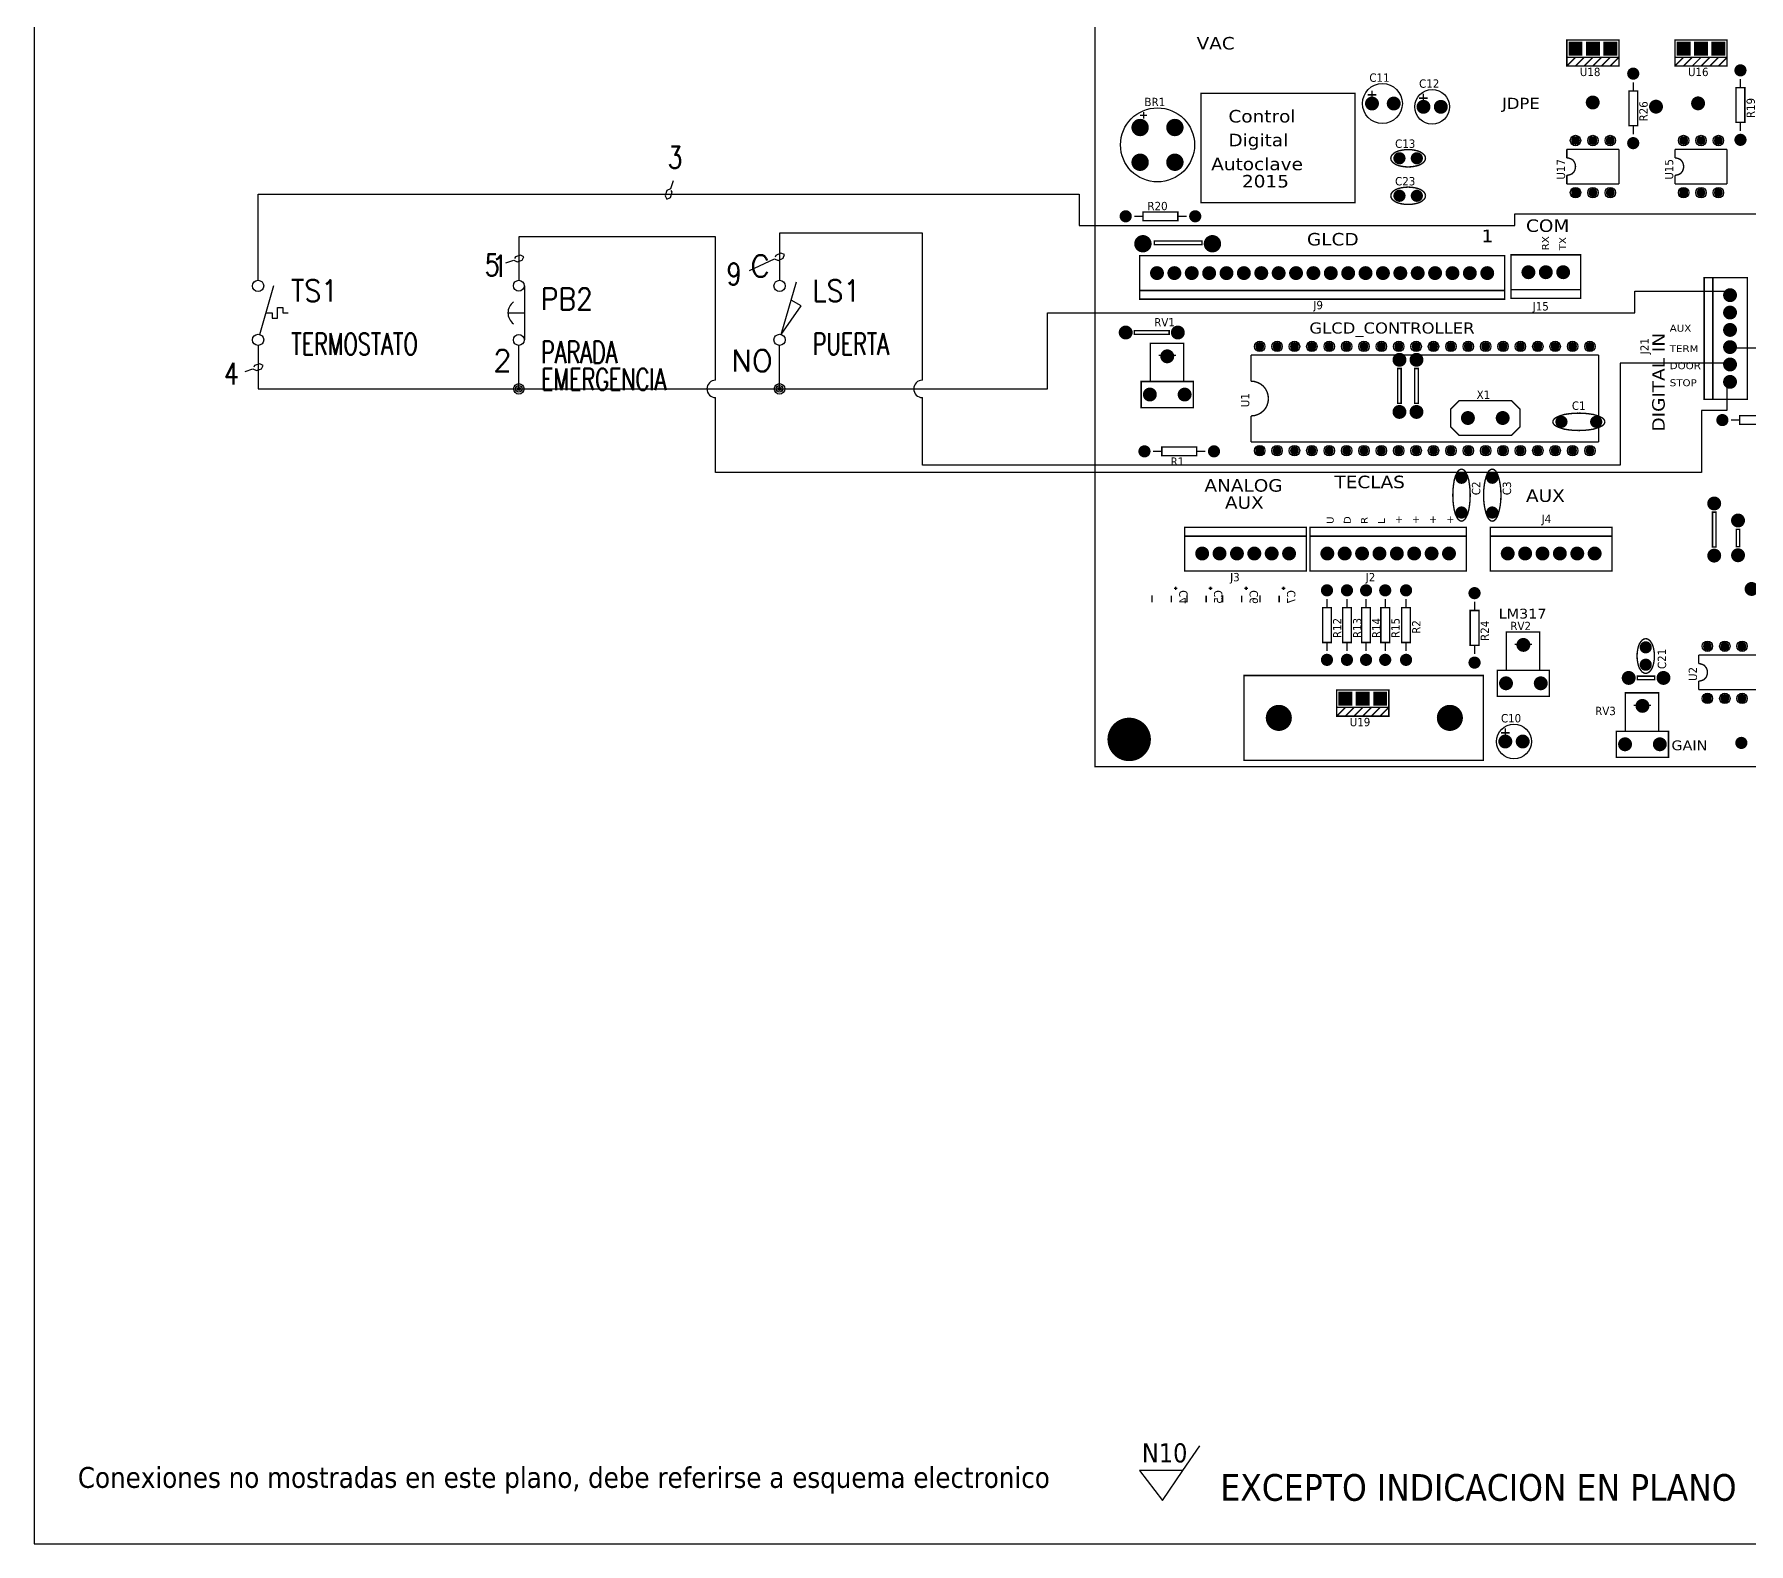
# Model space of a CAD drawing. Header units: millimetres. Extents: x 123.5 to 144.3, y 105.4 to 121.6.
# Drawn here: x 123.51 to 133.37, y 105.41 to 114.09 of the extents above; entities that cross this region are included whole.
import ezdxf
from ezdxf.enums import TextEntityAlignment as Align

# ---------------------------------------------------------------- set-up
doc = ezdxf.new("R2010")
doc.units = ezdxf.units.MM
for name, color, linetype in [('12632256', 7, 'Continuous'), ('BLK_18AWG', 7, 'Continuous'), ('CONTORNO', 179, 'Continuous'), ('DESC', 250, 'Continuous'), ('SYMS', 7, 'Continuous'), ('TAGS', 250, 'Continuous'), ('TERMS', 250, 'Continuous'), ('WIRENO', 250, 'Continuous')]:
    doc.layers.add(name, color=color, linetype=linetype)
doc.styles.add('SLDTEXTSTYLE0', font='tahoma.ttf')
doc.styles.get("Standard").update_dxf_attribs({"font": 'tahoma.ttf'})
doc.styles.add('WD', font='romans.shx')

# ---------------------------------------------------------------- blocks, each defined once
blk = doc.blocks.new('EPAD')
at = {"const_width": 0.5}
blk.add_lwpolyline([(-0.25, 0, 1), (0.25, 0, 1)], format="xyb", close=True, dxfattribs=at)
blk = doc.blocks.new('RPAD')
blk.add_trace([(-0.5, -0.5), (-0.5, 0.5), (0.5, -0.5), (0.5, 0.5)])
blk = doc.blocks.new('TarjetaAutoclave')
at = {"const_width": 0.008}
for points in [[(3.004, 5.004), (10.306, 5.004), (10.306, 9.943), (3.004, 9.943), (3.004, 5.004)], [(5.719, 9.087), (6.019, 9.087), (6.019, 9.187), (5.719, 9.187), (5.719, 9.087)], [(6.341, 9.087), (6.641, 9.087), (6.641, 9.187), (6.341, 9.187), (6.341, 9.087)], [(6.019, 9.087), (6.019, 9.037), (5.719, 9.037), (5.719, 9.087)], [(5.769, 9.087), (5.719, 9.037)], [(5.819, 9.087), (5.769, 9.037)], [(5.869, 9.087), (5.819, 9.037)], [(5.919, 9.087), (5.869, 9.037)], [(5.969, 9.087), (5.919, 9.037)], [(6.019, 9.087), (5.969, 9.037)], [(6.641, 9.087), (6.641, 9.037), (6.341, 9.037), (6.341, 9.087)], [(6.391, 9.087), (6.341, 9.037)], [(6.441, 9.087), (6.391, 9.037)], [(6.491, 9.087), (6.441, 9.037)], [(6.541, 9.087), (6.491, 9.037)], [(6.591, 9.087), (6.541, 9.037)], [(6.641, 9.087), (6.591, 9.037)], [(3.614, 8.251), (4.5, 8.251), (4.5, 8.88), (3.614, 8.88), (3.614, 8.251)], [(4.598, 8.896), (4.598, 8.846)], [(4.894, 8.877), (4.894, 8.827)], [(6.076, 8.693), (6.126, 8.693), (6.126, 8.893), (6.076, 8.893), (6.076, 8.693)], [(6.101, 8.943), (6.101, 8.893)], [(6.693, 8.712), (6.743, 8.712), (6.743, 8.912), (6.693, 8.912), (6.693, 8.712)], [(6.718, 8.962), (6.718, 8.912)], [(4.573, 8.871), (4.623, 8.871)], [(4.869, 8.852), (4.919, 8.852)], [(3.264, 8.753), (3.304, 8.753)], [(3.284, 8.773), (3.284, 8.733)], [(6.101, 8.693), (6.101, 8.643)], [(6.718, 8.712), (6.718, 8.662)], [(4.706, 8.506), (4.708, 8.516), (4.714, 8.526), (4.723, 8.534), (4.735, 8.542), (4.75, 8.548), (4.767, 8.552), (4.786, 8.555), (4.806, 8.556)], [(4.706, 8.506), (4.708, 8.496), (4.714, 8.486), (4.723, 8.478), (4.735, 8.47), (4.75, 8.464), (4.767, 8.46), (4.786, 8.457), (4.806, 8.456)], [(4.906, 8.506), (4.904, 8.516), (4.898, 8.526), (4.889, 8.534), (4.877, 8.542), (4.862, 8.548), (4.845, 8.552), (4.826, 8.555), (4.806, 8.556)], [(4.906, 8.506), (4.904, 8.496), (4.898, 8.486), (4.889, 8.478), (4.877, 8.47), (4.862, 8.464), (4.845, 8.46), (4.826, 8.457), (4.806, 8.456)], [(5.719, 8.508), (5.719, 8.558)], [(5.719, 8.558), (6.019, 8.558)], [(5.769, 8.458), (5.768, 8.468), (5.765, 8.478), (5.761, 8.486), (5.755, 8.494), (5.748, 8.5), (5.739, 8.504), (5.729, 8.507), (5.719, 8.508)], [(6.019, 8.358), (6.019, 8.558)], [(6.341, 8.508), (6.341, 8.558)], [(6.341, 8.558), (6.641, 8.558)], [(6.391, 8.458), (6.39, 8.468), (6.387, 8.478), (6.383, 8.486), (6.377, 8.494), (6.37, 8.5), (6.361, 8.504), (6.351, 8.507), (6.341, 8.508)], [(6.641, 8.358), (6.641, 8.558)], [(5.769, 8.458), (5.768, 8.448), (5.765, 8.438), (5.761, 8.429), (5.755, 8.422), (5.748, 8.416), (5.739, 8.412), (5.729, 8.409), (5.719, 8.408)], [(5.719, 8.358), (5.719, 8.408)], [(6.391, 8.458), (6.39, 8.448), (6.387, 8.438), (6.383, 8.429), (6.377, 8.422), (6.37, 8.416), (6.361, 8.412), (6.351, 8.409), (6.341, 8.408)], [(6.341, 8.358), (6.341, 8.408)], [(4.706, 8.29), (4.708, 8.3), (4.714, 8.31), (4.723, 8.318), (4.735, 8.326), (4.75, 8.332), (4.767, 8.336), (4.786, 8.339), (4.806, 8.34)], [(4.706, 8.29), (4.708, 8.28), (4.714, 8.27), (4.723, 8.262), (4.735, 8.254), (4.75, 8.248), (4.767, 8.244), (4.786, 8.241), (4.806, 8.24)], [(4.906, 8.29), (4.904, 8.3), (4.898, 8.31), (4.889, 8.318), (4.877, 8.326), (4.862, 8.332), (4.845, 8.336), (4.826, 8.339), (4.806, 8.34)], [(4.906, 8.29), (4.904, 8.28), (4.898, 8.27), (4.889, 8.262), (4.877, 8.254), (4.862, 8.248), (4.845, 8.244), (4.826, 8.241), (4.806, 8.24)], [(5.719, 8.358), (6.019, 8.358)], [(6.341, 8.358), (6.641, 8.358)], [(3.281, 8.147), (3.481, 8.147), (3.481, 8.197), (3.281, 8.197), (3.281, 8.147)], [(3.231, 8.172), (3.281, 8.172)], [(3.481, 8.172), (3.531, 8.172)], [(3.345, 8.009), (3.62, 8.009), (3.62, 8.029), (3.345, 8.029), (3.345, 8.009)], [(3.261, 7.695), (5.361, 7.695), (5.361, 7.945), (3.261, 7.945), (3.261, 7.695)], [(5.398, 7.7), (5.798, 7.7), (5.798, 7.95), (5.398, 7.95), (5.398, 7.7)], [(6.509, 7.119), (6.758, 7.119), (6.758, 7.818), (6.509, 7.818), (6.509, 7.119)], [(6.559, 7.119), (6.559, 7.818)], [(5.361, 7.745), (3.261, 7.745)], [(5.798, 7.75), (5.398, 7.75)], [(3.231, 7.493), (3.431, 7.493), (3.431, 7.513), (3.231, 7.513), (3.231, 7.493)], [(3.322, 7.221), (3.515, 7.221), (3.515, 7.441), (3.322, 7.441), (3.322, 7.221)], [(3.37, 7.371), (3.47, 7.371)], [(3.902, 7.223), (3.902, 7.373)], [(3.902, 7.373), (5.902, 7.373)], [(4.746, 7.096), (4.766, 7.096), (4.766, 7.296), (4.746, 7.296), (4.746, 7.096)], [(4.844, 7.096), (4.864, 7.096), (4.864, 7.296), (4.844, 7.296), (4.844, 7.096)], [(5.902, 7.373), (5.902, 6.873)], [(3.27, 7.071), (3.57, 7.071), (3.57, 7.221), (3.27, 7.221), (3.27, 7.071)], [(4.002, 7.123), (4, 7.143), (3.994, 7.162), (3.985, 7.179), (3.973, 7.194), (3.958, 7.206), (3.941, 7.215), (3.922, 7.221), (3.902, 7.223)], [(4.002, 7.123), (4, 7.102), (3.994, 7.083), (3.985, 7.066), (3.973, 7.052), (3.958, 7.04), (3.941, 7.031), (3.922, 7.025), (3.902, 7.023)], [(5.1, 7.111), (5.4, 7.111), (5.45, 7.061), (5.45, 6.961), (5.4, 6.911), (5.1, 6.911), (5.05, 6.961), (5.05, 7.061), (5.1, 7.111)], [(3.902, 6.873), (3.902, 7.023)], [(5.638, 6.989), (5.641, 6.999), (5.65, 7.009), (5.663, 7.017), (5.681, 7.024), (5.703, 7.031), (5.729, 7.035), (5.757, 7.038), (5.788, 7.039)], [(5.938, 6.989), (5.935, 6.999), (5.927, 7.009), (5.913, 7.017), (5.895, 7.024), (5.873, 7.031), (5.847, 7.035), (5.819, 7.038), (5.788, 7.039)], [(6.713, 6.974), (6.913, 6.974), (6.913, 7.024), (6.713, 7.024), (6.713, 6.974)], [(5.638, 6.989), (5.641, 6.979), (5.65, 6.969), (5.663, 6.961), (5.681, 6.954), (5.703, 6.947), (5.729, 6.943), (5.757, 6.94), (5.788, 6.939)], [(5.938, 6.989), (5.935, 6.979), (5.927, 6.969), (5.913, 6.961), (5.895, 6.954), (5.873, 6.947), (5.847, 6.943), (5.819, 6.94), (5.788, 6.939)], [(6.713, 6.999), (6.663, 6.999)], [(3.389, 6.819), (3.339, 6.819)], [(3.389, 6.794), (3.589, 6.794), (3.589, 6.844), (3.389, 6.844), (3.389, 6.794)], [(3.639, 6.819), (3.589, 6.819)], [(3.902, 6.873), (5.902, 6.873)], [(5.113, 6.717), (5.103, 6.714), (5.093, 6.706), (5.085, 6.692), (5.077, 6.674), (5.071, 6.652), (5.067, 6.626), (5.064, 6.598), (5.063, 6.567)], [(5.113, 6.717), (5.123, 6.714), (5.133, 6.706), (5.141, 6.692), (5.149, 6.674), (5.155, 6.652), (5.159, 6.626), (5.162, 6.598), (5.163, 6.567)], [(5.29, 6.717), (5.28, 6.714), (5.27, 6.706), (5.262, 6.692), (5.255, 6.674), (5.249, 6.652), (5.244, 6.626), (5.241, 6.598), (5.24, 6.567)], [(5.29, 6.717), (5.3, 6.714), (5.31, 6.706), (5.318, 6.692), (5.325, 6.674), (5.331, 6.652), (5.336, 6.626), (5.339, 6.598), (5.34, 6.567)], [(5.113, 6.417), (5.108, 6.418), (5.103, 6.42), (5.093, 6.429), (5.085, 6.442), (5.077, 6.46), (5.071, 6.483), (5.067, 6.508), (5.064, 6.536), (5.063, 6.567)], [(5.113, 6.417), (5.118, 6.418), (5.123, 6.42), (5.133, 6.429), (5.141, 6.442), (5.149, 6.46), (5.155, 6.483), (5.159, 6.508), (5.162, 6.536), (5.163, 6.567)], [(5.29, 6.417), (5.285, 6.418), (5.28, 6.42), (5.27, 6.429), (5.262, 6.442), (5.255, 6.46), (5.249, 6.483), (5.244, 6.508), (5.241, 6.536), (5.24, 6.567)], [(5.29, 6.417), (5.295, 6.418), (5.3, 6.42), (5.31, 6.429), (5.318, 6.442), (5.325, 6.46), (5.331, 6.483), (5.336, 6.508), (5.339, 6.536), (5.34, 6.567)], [(6.557, 6.269), (6.577, 6.269), (6.577, 6.469), (6.557, 6.469), (6.557, 6.269)], [(3.521, 6.131), (4.221, 6.131), (4.221, 6.381), (3.521, 6.381), (3.521, 6.131)], [(3.521, 6.331), (4.221, 6.331)], [(4.241, 6.131), (5.141, 6.131), (5.141, 6.381), (4.241, 6.381), (4.241, 6.131)], [(4.241, 6.331), (5.141, 6.331)], [(5.279, 6.131), (5.979, 6.131), (5.979, 6.381), (5.279, 6.381), (5.279, 6.131)], [(5.279, 6.331), (5.979, 6.331)], [(6.694, 6.271), (6.714, 6.271), (6.714, 6.371), (6.694, 6.371), (6.694, 6.271)], [(3.459, 6.031), (3.479, 6.031)], [(3.469, 6.021), (3.469, 6.041)], [(3.659, 6.031), (3.679, 6.031)], [(3.669, 6.021), (3.669, 6.041)], [(3.864, 6.031), (3.884, 6.031)], [(3.874, 6.021), (3.874, 6.041)], [(4.079, 6.031), (4.099, 6.031)], [(4.089, 6.021), (4.089, 6.041)], [(3.333, 5.951), (3.333, 5.99)], [(3.444, 5.951), (3.444, 5.989)], [(3.533, 5.951), (3.533, 5.99)], [(3.644, 5.951), (3.644, 5.989)], [(3.738, 5.951), (3.738, 5.99)], [(3.849, 5.951), (3.849, 5.989)], [(3.953, 5.951), (3.953, 5.99)], [(4.064, 5.951), (4.064, 5.989)], [(4.314, 5.719), (4.364, 5.719), (4.364, 5.919), (4.314, 5.919), (4.314, 5.719)], [(4.339, 5.969), (4.339, 5.919)], [(4.429, 5.719), (4.479, 5.719), (4.479, 5.919), (4.429, 5.919), (4.429, 5.719)], [(4.454, 5.969), (4.454, 5.919)], [(4.539, 5.719), (4.589, 5.719), (4.589, 5.919), (4.539, 5.919), (4.539, 5.719)], [(4.564, 5.969), (4.564, 5.919)], [(4.649, 5.719), (4.699, 5.719), (4.699, 5.919), (4.649, 5.919), (4.649, 5.719)], [(4.674, 5.969), (4.674, 5.919)], [(4.769, 5.719), (4.819, 5.719), (4.819, 5.919), (4.769, 5.919), (4.769, 5.719)], [(4.794, 5.969), (4.794, 5.919)], [(5.188, 5.953), (5.188, 5.903)], [(5.163, 5.703), (5.213, 5.703), (5.213, 5.903), (5.163, 5.903), (5.163, 5.703)], [(4.339, 5.719), (4.339, 5.669)], [(4.454, 5.719), (4.454, 5.669)], [(4.564, 5.719), (4.564, 5.669)], [(4.674, 5.719), (4.674, 5.669)], [(4.794, 5.719), (4.794, 5.669)], [(5.371, 5.559), (5.563, 5.559), (5.563, 5.78), (5.371, 5.78), (5.371, 5.559)], [(6.173, 5.741), (6.163, 5.739), (6.153, 5.733), (6.145, 5.724), (6.137, 5.712), (6.131, 5.697), (6.127, 5.68), (6.124, 5.661), (6.123, 5.641)], [(6.173, 5.741), (6.183, 5.739), (6.193, 5.733), (6.201, 5.724), (6.209, 5.712), (6.215, 5.697), (6.219, 5.68), (6.222, 5.661), (6.223, 5.641)], [(5.188, 5.703), (5.188, 5.653)], [(5.419, 5.709), (5.519, 5.709)], [(6.173, 5.541), (6.163, 5.543), (6.153, 5.549), (6.145, 5.558), (6.137, 5.57), (6.131, 5.585), (6.127, 5.602), (6.124, 5.621), (6.123, 5.641)], [(6.173, 5.541), (6.183, 5.543), (6.193, 5.549), (6.201, 5.558), (6.209, 5.57), (6.215, 5.585), (6.219, 5.602), (6.222, 5.621), (6.223, 5.641)], [(6.478, 5.597), (6.478, 5.647)], [(6.478, 5.447), (7.177, 5.447), (7.177, 5.647), (6.478, 5.647)], [(3.861, 5.041), (5.239, 5.041), (5.239, 5.529), (3.861, 5.529), (3.861, 5.041)], [(5.319, 5.409), (5.619, 5.409), (5.619, 5.559), (5.319, 5.559), (5.319, 5.409)], [(6.125, 5.505), (6.225, 5.505), (6.225, 5.525), (6.125, 5.525), (6.125, 5.505)], [(6.528, 5.547), (6.527, 5.557), (6.524, 5.567), (6.52, 5.575), (6.514, 5.582), (6.507, 5.589), (6.498, 5.593), (6.488, 5.596), (6.478, 5.597)], [(6.528, 5.547), (6.527, 5.537), (6.524, 5.527), (6.52, 5.518), (6.514, 5.511), (6.507, 5.505), (6.498, 5.501), (6.488, 5.498), (6.478, 5.497)], [(4.395, 5.345), (4.695, 5.345), (4.695, 5.445), (4.395, 5.445), (4.395, 5.345)], [(6.055, 5.208), (6.248, 5.208), (6.248, 5.429), (6.055, 5.429), (6.055, 5.208)], [(6.478, 5.447), (6.478, 5.497)], [(4.695, 5.345), (4.695, 5.295), (4.395, 5.295), (4.395, 5.345)], [(4.445, 5.345), (4.395, 5.295)], [(4.495, 5.345), (4.445, 5.295)], [(4.545, 5.345), (4.495, 5.295)], [(4.595, 5.345), (4.545, 5.295)], [(4.645, 5.345), (4.595, 5.295)], [(4.695, 5.345), (4.645, 5.295)], [(6.104, 5.358), (6.204, 5.358)], [(5.365, 5.224), (5.365, 5.174)], [(5.34, 5.199), (5.39, 5.199)], [(6.004, 5.058), (6.304, 5.058), (6.304, 5.208), (6.004, 5.208), (6.004, 5.058)]]:
    blk.add_lwpolyline(points, dxfattribs=at)
for centre, radius in [((5.769, 9.137), 0.025), ((5.869, 9.137), 0.025), ((5.969, 9.137), 0.025), ((6.391, 9.137), 0.025), ((6.491, 9.137), 0.025), ((6.591, 9.137), 0.025), ((6.101, 8.993), 0.025), ((6.718, 9.012), 0.025), ((4.598, 8.821), 0.025), ((4.723, 8.821), 0.025), ((4.894, 8.802), 0.025), ((4.994, 8.802), 0.025), ((5.868, 8.827), 0.025), ((6.232, 8.803), 0.025), ((6.474, 8.822), 0.025), ((3.264, 8.683), 0.025), ((3.464, 8.683), 0.025), ((5.769, 8.608), 0.03), ((5.869, 8.608), 0.03), ((5.969, 8.608), 0.03), ((6.101, 8.593), 0.025), ((6.391, 8.608), 0.03), ((6.491, 8.608), 0.03), ((6.591, 8.608), 0.03), ((6.718, 8.612), 0.025), ((3.264, 8.483), 0.025), ((3.464, 8.483), 0.025), ((4.756, 8.506), 0.025), ((4.856, 8.506), 0.025), ((4.756, 8.29), 0.025), ((4.856, 8.29), 0.025), ((5.769, 8.308), 0.03), ((5.869, 8.308), 0.03), ((5.969, 8.308), 0.03), ((6.391, 8.308), 0.03), ((6.491, 8.308), 0.03), ((6.591, 8.308), 0.03), ((3.181, 8.172), 0.025), ((3.581, 8.172), 0.025), ((3.28, 8.014), 0.025), ((3.68, 8.014), 0.025), ((3.361, 7.845), 0.01), ((3.461, 7.845), 0.01), ((3.561, 7.845), 0.01), ((3.661, 7.845), 0.01), ((3.761, 7.845), 0.01), ((3.861, 7.845), 0.01), ((3.961, 7.845), 0.01), ((4.061, 7.845), 0.01), ((4.161, 7.845), 0.01), ((4.261, 7.845), 0.01), ((4.361, 7.845), 0.01), ((4.461, 7.845), 0.01), ((4.561, 7.845), 0.01), ((4.661, 7.845), 0.01), ((4.761, 7.845), 0.01), ((4.861, 7.845), 0.01), ((4.961, 7.845), 0.01), ((5.061, 7.845), 0.01), ((5.161, 7.845), 0.01), ((5.261, 7.845), 0.01), ((5.498, 7.85), 0.01), ((5.598, 7.85), 0.01), ((5.698, 7.85), 0.01), ((6.658, 7.718), 0.01), ((6.658, 7.618), 0.01), ((3.181, 7.503), 0.025), ((3.481, 7.503), 0.025), ((6.658, 7.518), 0.01), ((3.952, 7.423), 0.03), ((4.052, 7.423), 0.03), ((4.152, 7.423), 0.03), ((4.252, 7.423), 0.03), ((4.352, 7.423), 0.03), ((4.452, 7.423), 0.03), ((4.552, 7.423), 0.03), ((4.652, 7.423), 0.03), ((4.752, 7.423), 0.03), ((4.852, 7.423), 0.03), ((4.952, 7.423), 0.03), ((5.052, 7.423), 0.03), ((5.152, 7.423), 0.03), ((5.252, 7.423), 0.03), ((5.352, 7.423), 0.03), ((5.452, 7.423), 0.03), ((5.552, 7.423), 0.03), ((5.652, 7.423), 0.03), ((5.752, 7.423), 0.03), ((5.852, 7.423), 0.03), ((6.658, 7.419), 0.01), ((3.42, 7.366), 0.025), ((4.756, 7.346), 0.025), ((4.854, 7.346), 0.025), ((6.658, 7.319), 0.01), ((6.658, 7.219), 0.01), ((3.32, 7.146), 0.025), ((3.52, 7.146), 0.025), ((4.756, 7.046), 0.025), ((4.854, 7.046), 0.025), ((5.15, 7.011), 0.025), ((5.35, 7.011), 0.025), ((5.688, 6.989), 0.025), ((5.888, 6.989), 0.025), ((6.614, 6.999), 0.025), ((3.289, 6.819), 0.025), ((3.689, 6.819), 0.025), ((3.952, 6.823), 0.03), ((4.052, 6.823), 0.03), ((4.152, 6.823), 0.03), ((4.252, 6.823), 0.03), ((4.352, 6.823), 0.03), ((4.452, 6.823), 0.03), ((4.552, 6.823), 0.03), ((4.652, 6.823), 0.03), ((4.752, 6.823), 0.03), ((4.852, 6.823), 0.03), ((4.952, 6.823), 0.03), ((5.052, 6.823), 0.03), ((5.152, 6.823), 0.03), ((5.252, 6.823), 0.03), ((5.352, 6.823), 0.03), ((5.452, 6.823), 0.03), ((5.552, 6.823), 0.03), ((5.652, 6.823), 0.03), ((5.752, 6.823), 0.03), ((5.852, 6.823), 0.03), ((5.113, 6.667), 0.025), ((5.29, 6.667), 0.025), ((6.567, 6.519), 0.025), ((5.113, 6.467), 0.025), ((5.29, 6.467), 0.025), ((6.704, 6.421), 0.025), ((3.621, 6.231), 0.01), ((3.721, 6.231), 0.01), ((3.821, 6.231), 0.01), ((3.921, 6.231), 0.01), ((4.021, 6.231), 0.01), ((4.121, 6.231), 0.01), ((4.341, 6.231), 0.01), ((4.441, 6.231), 0.01), ((4.541, 6.231), 0.01), ((4.641, 6.231), 0.01), ((4.741, 6.231), 0.01), ((4.841, 6.231), 0.01), ((4.941, 6.231), 0.01), ((5.041, 6.231), 0.01), ((5.379, 6.231), 0.01), ((5.479, 6.231), 0.01), ((5.579, 6.231), 0.01), ((5.679, 6.231), 0.01), ((5.779, 6.231), 0.01), ((5.879, 6.231), 0.01), ((6.567, 6.219), 0.025), ((6.704, 6.221), 0.025), ((4.339, 6.019), 0.025), ((4.454, 6.019), 0.025), ((4.564, 6.019), 0.025), ((4.674, 6.019), 0.025), ((4.794, 6.019), 0.025), ((5.188, 6.003), 0.025), ((6.782, 6.027), 0.025), ((5.469, 5.705), 0.025), ((6.528, 5.697), 0.03), ((6.628, 5.697), 0.03), ((6.727, 5.697), 0.03), ((4.339, 5.619), 0.025), ((4.454, 5.619), 0.025), ((4.564, 5.619), 0.025), ((4.674, 5.619), 0.025), ((4.794, 5.619), 0.025), ((5.188, 5.603), 0.025), ((6.173, 5.691), 0.025), ((6.075, 5.515), 0.025), ((6.173, 5.591), 0.025), ((6.275, 5.515), 0.025), ((5.369, 5.484), 0.025), ((5.569, 5.484), 0.025), ((6.528, 5.397), 0.03), ((6.628, 5.397), 0.03), ((6.727, 5.397), 0.03), ((4.445, 5.395), 0.025), ((4.545, 5.395), 0.025), ((4.645, 5.395), 0.025), ((6.154, 5.354), 0.025), ((4.062, 5.285), 0.03), ((5.046, 5.285), 0.03), ((3.201, 5.161), 0.03), ((5.365, 5.149), 0.025), ((5.465, 5.149), 0.025), ((6.054, 5.133), 0.025), ((6.254, 5.133), 0.025), ((6.723, 5.141), 0.025)]:
    blk.add_circle(centre, radius)
at = {"layer": '12632256'}
for centre, radius in [((4.658, 8.821), 0.115), ((4.944, 8.802), 0.1), ((3.364, 8.583), 0.213), ((5.415, 5.149), 0.1)]:
    blk.add_circle(centre, radius, dxfattribs=at)
at = {"xscale": 0.08, "yscale": 0.08, "rotation": 180}
for p in [(5.769, 9.137), (5.869, 9.137), (5.969, 9.137), (6.391, 9.137), (6.491, 9.137), (6.591, 9.137), (4.445, 5.395), (4.545, 5.395), (4.645, 5.395)]:
    blk.add_blockref('RPAD', p, dxfattribs=at)
for name, p, xscale, yscale in [('EPAD', (6.101, 8.993), 0.07, 0.07), ('EPAD', (6.718, 9.012), 0.07, 0.07), ('EPAD', (4.598, 8.821), 0.08, 0.08), ('EPAD', (4.723, 8.821), 0.08, 0.08), ('EPAD', (4.894, 8.802), 0.08, 0.08), ('EPAD', (4.994, 8.802), 0.08, 0.08), ('EPAD', (5.868, 8.827), 0.08, 0.08), ('EPAD', (6.232, 8.803), 0.08, 0.08), ('EPAD', (6.474, 8.822), 0.08, 0.08), ('EPAD', (3.264, 8.683), 0.1, 0.1), ('EPAD', (3.464, 8.683), 0.1, 0.1), ('EPAD', (5.769, 8.608), 0.05, 0.05), ('EPAD', (5.869, 8.608), 0.05, 0.05), ('EPAD', (5.969, 8.608), 0.05, 0.05), ('EPAD', (6.101, 8.593), 0.07, 0.07), ('EPAD', (6.391, 8.608), 0.05, 0.05), ('EPAD', (6.491, 8.608), 0.05, 0.05), ('EPAD', (6.591, 8.608), 0.05, 0.05), ('EPAD', (6.718, 8.612), 0.07, 0.07), ('EPAD', (3.264, 8.483), 0.1, 0.1), ('EPAD', (3.464, 8.483), 0.1, 0.1), ('EPAD', (4.756, 8.506), 0.07, 0.07), ('EPAD', (4.856, 8.506), 0.07, 0.07), ('EPAD', (4.756, 8.29), 0.07, 0.07), ('EPAD', (4.856, 8.29), 0.07, 0.07), ('RPAD', (5.769, 8.308), 0.05, 0.05), ('EPAD', (5.869, 8.308), 0.05, 0.05), ('EPAD', (5.969, 8.308), 0.05, 0.05), ('RPAD', (6.391, 8.308), 0.05, 0.05), ('EPAD', (6.491, 8.308), 0.05, 0.05), ('EPAD', (6.591, 8.308), 0.05, 0.05), ('EPAD', (3.181, 8.172), 0.07, 0.07), ('EPAD', (3.581, 8.172), 0.07, 0.07), ('EPAD', (3.28, 8.014), 0.1, 0.1), ('EPAD', (3.68, 8.014), 0.1, 0.1), ('EPAD', (3.361, 7.845), 0.08, 0.08), ('EPAD', (3.461, 7.845), 0.08, 0.08), ('EPAD', (3.561, 7.845), 0.08, 0.08), ('EPAD', (3.661, 7.845), 0.08, 0.08), ('EPAD', (3.761, 7.845), 0.08, 0.08), ('EPAD', (3.861, 7.845), 0.08, 0.08), ('EPAD', (3.961, 7.845), 0.08, 0.08), ('EPAD', (4.061, 7.845), 0.08, 0.08), ('EPAD', (4.161, 7.845), 0.08, 0.08), ('EPAD', (4.261, 7.845), 0.08, 0.08), ('EPAD', (4.361, 7.845), 0.08, 0.08), ('EPAD', (4.461, 7.845), 0.08, 0.08), ('EPAD', (4.561, 7.845), 0.08, 0.08), ('EPAD', (4.661, 7.845), 0.08, 0.08), ('EPAD', (4.761, 7.845), 0.08, 0.08), ('EPAD', (4.861, 7.845), 0.08, 0.08), ('EPAD', (4.961, 7.845), 0.08, 0.08), ('EPAD', (5.061, 7.845), 0.08, 0.08), ('EPAD', (5.161, 7.845), 0.08, 0.08), ('EPAD', (5.261, 7.845), 0.08, 0.08), ('EPAD', (5.498, 7.85), 0.08, 0.08), ('EPAD', (5.598, 7.85), 0.08, 0.08), ('EPAD', (5.698, 7.85), 0.08, 0.08), ('EPAD', (6.658, 7.718), 0.08, 0.08), ('EPAD', (6.658, 7.618), 0.08, 0.08), ('EPAD', (3.181, 7.503), 0.08, 0.08), ('EPAD', (3.481, 7.503), 0.08, 0.08), ('EPAD', (6.658, 7.518), 0.08, 0.08), ('EPAD', (3.42, 7.366), 0.08, 0.08), ('EPAD', (3.952, 7.423), 0.05, 0.05), ('EPAD', (4.052, 7.423), 0.05, 0.05), ('EPAD', (4.152, 7.423), 0.05, 0.05), ('EPAD', (4.252, 7.423), 0.05, 0.05), ('EPAD', (4.352, 7.423), 0.05, 0.05), ('EPAD', (4.452, 7.423), 0.05, 0.05), ('EPAD', (4.552, 7.423), 0.05, 0.05), ('EPAD', (4.652, 7.423), 0.05, 0.05), ('EPAD', (4.752, 7.423), 0.05, 0.05), ('EPAD', (4.852, 7.423), 0.05, 0.05), ('EPAD', (4.952, 7.423), 0.05, 0.05), ('EPAD', (5.052, 7.423), 0.05, 0.05), ('EPAD', (5.152, 7.423), 0.05, 0.05), ('EPAD', (5.252, 7.423), 0.05, 0.05), ('EPAD', (5.352, 7.423), 0.05, 0.05), ('EPAD', (5.452, 7.423), 0.05, 0.05), ('EPAD', (5.552, 7.423), 0.05, 0.05), ('EPAD', (5.652, 7.423), 0.05, 0.05), ('EPAD', (5.752, 7.423), 0.05, 0.05), ('EPAD', (5.852, 7.423), 0.05, 0.05), ('EPAD', (6.658, 7.419), 0.08, 0.08), ('EPAD', (4.756, 7.346), 0.08, 0.08), ('EPAD', (4.854, 7.346), 0.08, 0.08), ('EPAD', (6.658, 7.319), 0.08, 0.08), ('EPAD', (6.658, 7.219), 0.08, 0.08), ('EPAD', (3.32, 7.146), 0.08, 0.08), ('EPAD', (3.52, 7.146), 0.08, 0.08), ('EPAD', (4.756, 7.046), 0.08, 0.08), ('EPAD', (4.854, 7.046), 0.08, 0.08), ('EPAD', (5.15, 7.011), 0.08, 0.08), ('EPAD', (5.35, 7.011), 0.08, 0.08), ('EPAD', (5.688, 6.989), 0.07, 0.07), ('EPAD', (5.888, 6.989), 0.07, 0.07), ('EPAD', (6.614, 6.999), 0.07, 0.07), ('EPAD', (3.289, 6.819), 0.07, 0.07), ('EPAD', (3.689, 6.819), 0.07, 0.07), ('RPAD', (3.952, 6.823), 0.05, 0.05), ('EPAD', (4.052, 6.823), 0.05, 0.05), ('EPAD', (4.152, 6.823), 0.05, 0.05), ('EPAD', (4.252, 6.823), 0.05, 0.05), ('EPAD', (4.352, 6.823), 0.05, 0.05), ('EPAD', (4.452, 6.823), 0.05, 0.05), ('EPAD', (4.552, 6.823), 0.05, 0.05), ('EPAD', (4.652, 6.823), 0.05, 0.05), ('EPAD', (4.752, 6.823), 0.05, 0.05), ('EPAD', (4.852, 6.823), 0.05, 0.05), ('EPAD', (4.952, 6.823), 0.05, 0.05), ('EPAD', (5.052, 6.823), 0.05, 0.05), ('EPAD', (5.152, 6.823), 0.05, 0.05), ('EPAD', (5.252, 6.823), 0.05, 0.05), ('EPAD', (5.352, 6.823), 0.05, 0.05), ('EPAD', (5.452, 6.823), 0.05, 0.05), ('EPAD', (5.552, 6.823), 0.05, 0.05), ('EPAD', (5.652, 6.823), 0.05, 0.05), ('EPAD', (5.752, 6.823), 0.05, 0.05), ('EPAD', (5.852, 6.823), 0.05, 0.05), ('EPAD', (5.113, 6.667), 0.07, 0.07), ('EPAD', (5.29, 6.667), 0.07, 0.07), ('EPAD', (6.567, 6.519), 0.08, 0.08), ('EPAD', (5.113, 6.467), 0.07, 0.07), ('EPAD', (5.29, 6.467), 0.07, 0.07), ('EPAD', (6.704, 6.421), 0.08, 0.08), ('EPAD', (3.621, 6.231), 0.08, 0.08), ('EPAD', (3.721, 6.231), 0.08, 0.08), ('EPAD', (3.821, 6.231), 0.08, 0.08), ('EPAD', (3.921, 6.231), 0.08, 0.08), ('EPAD', (4.021, 6.231), 0.08, 0.08), ('EPAD', (4.121, 6.231), 0.08, 0.08), ('EPAD', (4.341, 6.231), 0.08, 0.08), ('EPAD', (4.441, 6.231), 0.08, 0.08), ('EPAD', (4.541, 6.231), 0.08, 0.08), ('EPAD', (4.641, 6.231), 0.08, 0.08), ('EPAD', (4.741, 6.231), 0.08, 0.08), ('EPAD', (4.841, 6.231), 0.08, 0.08), ('EPAD', (4.941, 6.231), 0.08, 0.08), ('EPAD', (5.041, 6.231), 0.08, 0.08), ('EPAD', (5.379, 6.231), 0.08, 0.08), ('EPAD', (5.479, 6.231), 0.08, 0.08), ('EPAD', (5.579, 6.231), 0.08, 0.08), ('EPAD', (5.679, 6.231), 0.08, 0.08), ('EPAD', (5.779, 6.231), 0.08, 0.08), ('EPAD', (5.879, 6.231), 0.08, 0.08), ('EPAD', (6.567, 6.219), 0.08, 0.08), ('EPAD', (6.704, 6.221), 0.08, 0.08), ('EPAD', (4.339, 6.019), 0.07, 0.07), ('EPAD', (4.454, 6.019), 0.07, 0.07), ('EPAD', (4.564, 6.019), 0.07, 0.07), ('EPAD', (4.674, 6.019), 0.07, 0.07), ('EPAD', (4.794, 6.019), 0.07, 0.07), ('EPAD', (5.188, 6.003), 0.07, 0.07), ('EPAD', (6.782, 6.027), 0.08, 0.08), ('EPAD', (5.469, 5.705), 0.08, 0.08), ('EPAD', (6.173, 5.691), 0.07, 0.07), ('EPAD', (6.528, 5.697), 0.05, 0.05), ('EPAD', (6.628, 5.697), 0.05, 0.05), ('EPAD', (6.727, 5.697), 0.05, 0.05), ('EPAD', (4.339, 5.619), 0.07, 0.07), ('EPAD', (4.454, 5.619), 0.07, 0.07), ('EPAD', (4.564, 5.619), 0.07, 0.07), ('EPAD', (4.674, 5.619), 0.07, 0.07), ('EPAD', (4.794, 5.619), 0.07, 0.07), ('EPAD', (5.188, 5.603), 0.07, 0.07), ('EPAD', (6.173, 5.591), 0.07, 0.07), ('EPAD', (5.369, 5.484), 0.08, 0.08), ('EPAD', (5.569, 5.484), 0.08, 0.08), ('EPAD', (6.075, 5.515), 0.08, 0.08), ('EPAD', (6.275, 5.515), 0.08, 0.08), ('EPAD', (4.062, 5.285), 0.15, 0.15), ('EPAD', (5.046, 5.285), 0.15, 0.15), ('EPAD', (6.154, 5.354), 0.08, 0.08), ('RPAD', (6.528, 5.397), 0.05, 0.05), ('EPAD', (6.628, 5.397), 0.05, 0.05), ('EPAD', (6.727, 5.397), 0.05, 0.05), ('EPAD', (3.201, 5.161), 0.25, 0.25), ('EPAD', (5.365, 5.149), 0.08, 0.08), ('EPAD', (5.465, 5.149), 0.08, 0.08), ('EPAD', (6.054, 5.133), 0.08, 0.08), ('EPAD', (6.254, 5.133), 0.08, 0.08), ('EPAD', (6.723, 5.141), 0.07, 0.07)]:
    blk.add_blockref(name, p, dxfattribs=dict(xscale=xscale, yscale=yscale))
at = {"layer": '12632256'}
for s, height, width, p in [('VAC', 0.072, 1.25, (3.589, 9.132)), ('C11', 0.048, 1.041667, (4.583, 8.946)), ('U18', 0.048, 1.041667, (5.794, 8.979)), ('U16', 0.048, 1.041667, (6.416, 8.979)), ('C12', 0.048, 1.041667, (4.869, 8.912)), ('BR1', 0.048, 1.041667, (3.289, 8.806)), ('Control', 0.072, 1.25, (3.772, 8.712)), ('JDPE', 0.064, 1.25, (5.346, 8.79)), ('Digital', 0.072, 1.25, (3.772, 8.575)), ('C13', 0.048, 1.041667, (4.731, 8.566)), ('Autoclave', 0.072, 1.25, (3.673, 8.437)), ('2015', 0.072, 1.25, (3.85, 8.338)), ('C23', 0.048, 1.041667, (4.731, 8.35)), ('R20', 0.048, 1.041667, (3.306, 8.207)), ('1', 0.072, 1.25, (5.228, 8.023)), ('COM', 0.072, 1.25, (5.484, 8.082)), ('GLCD', 0.072, 1.25, (4.224, 8.004)), ('J9', 0.048, 1.041667, (4.261, 7.637)), ('J15', 0.048, 1.041667, (5.523, 7.63)), ('RV1', 0.048, 1.041667, (3.345, 7.538)), ('GLCD_CONTROLLER', 0.064, 1.25, (4.238, 7.497)), ('AUX', 0.04, 1.25, (6.311, 7.508)), ('TERM', 0.04, 1.25, (6.311, 7.39)), ('DOOR', 0.04, 1.25, (6.311, 7.292)), ('STOP', 0.04, 1.25, (6.311, 7.194)), ('X1', 0.048, 1.041667, (5.2, 7.121)), ('C1', 0.048, 1.041667, (5.748, 7.058)), ('R1', 0.048, 1.041667, (3.439, 6.736)), ('ANALOG', 0.072, 1.25, (3.634, 6.587)), ('TECLAS', 0.072, 1.25, (4.382, 6.607)), ('AUX', 0.072, 1.25, (3.752, 6.489)), ('AUX', 0.072, 1.25, (5.484, 6.528)), ('J4', 0.048, 1.041667, (5.574, 6.406)), ('J3', 0.048, 1.041667, (3.782, 6.071)), ('J2', 0.048, 1.041667, (4.562, 6.071)), ('LM317', 0.056, 1.25, (5.327, 5.857)), ('RV2', 0.048, 1.041667, (5.394, 5.79)), ('RV3', 0.048, 1.041667, (5.882, 5.301)), ('U19', 0.048, 1.041667, (4.47, 5.237)), ('C10', 0.048, 1.041667, (5.34, 5.259)), ('GAIN', 0.056, 1.25, (6.321, 5.099))]:
    blk.add_text(s, height=height, dxfattribs=dict(at, width=width)).set_placement(p)
for s, height, width, p in [('R26', 0.048, 1.041667, (6.184, 8.718)), ('R19', 0.048, 1.041667, (6.801, 8.737)), ('U17', 0.048, 1.041667, (5.709, 8.383)), ('U15', 0.048, 1.041667, (6.331, 8.383)), ('RX', 0.04, 1.25, (5.616, 7.976)), ('TX', 0.04, 1.25, (5.715, 7.976)), ('J21', 0.048, 1.041667, (6.19, 7.378)), ('DIGITAL IN', 0.072, 1.25, (6.282, 6.933)), ('U1', 0.048, 1.041667, (3.892, 7.073)), ('C2', 0.048, 1.041667, (5.221, 6.567)), ('C3', 0.048, 1.041667, (5.398, 6.567)), ('U', 0.04, 1.25, (4.377, 6.401)), ('D', 0.04, 1.25, (4.476, 6.4)), ('R', 0.04, 1.25, (4.574, 6.401)), ('L', 0.04, 1.25, (4.672, 6.401)), ('+', 0.04, 1.25, (4.771, 6.401)), ('+', 0.04, 1.25, (4.869, 6.401)), ('+', 0.04, 1.25, (4.967, 6.401)), ('+', 0.04, 1.25, (5.066, 6.401)), ('R12', 0.048, 1.041667, (4.422, 5.744)), ('R13', 0.048, 1.041667, (4.537, 5.744)), ('R14', 0.048, 1.041667, (4.647, 5.744)), ('R15', 0.048, 1.041667, (4.757, 5.744)), ('R2', 0.048, 1.041667, (4.877, 5.769)), ('R24', 0.048, 1.041667, (5.271, 5.728)), ('C21', 0.048, 1.041667, (6.29, 5.566)), ('U2', 0.048, 1.041667, (6.468, 5.497))]:
    blk.add_text(s, height=height, rotation=90, dxfattribs=dict(at, width=width)).set_placement(p)
at = {"layer": '12632256', "text_generation_flag": 2, "width": 1.041667}
for s, p in [('C4', (3.537, 6.02)), ('C5', (3.737, 6.02)), ('C6', (3.942, 6.02)), ('C7', (4.157, 6.02))]:
    blk.add_text(s, height=0.048, rotation=90, dxfattribs=at).set_placement(p)
blk = doc.blocks.new('VPB12M')
for p, q in [((0.0343, -0.1562), (0.0343, 0.1562)), ((-0.0646, 0), (0.0343, 0))]:
    blk.add_line(p, q)
for centre in [(0, 0.1562), (0, -0.1562)]:
    blk.add_circle(centre, 0.0312)
blk.add_arc((0.0156, 0), 0.0781, 126.8699, 233.1301)
at = {"style": 'WD'}
for tag, p, width in [('INST', (0.1269, 0.3434), 0.7), ('LOC', (0.1269, 0.1738), 0.7), ('TAG1', (0.1269, 0.0175), 0.9), ('XREF', (0.1287, -0.1369), 0.7), ('DESC1', (0.1287, -0.2889), 0.7), ('DESC2', (0.1287, -0.4451), 0.7)]:
    blk.add_attdef(tag, p, '', height=0.125, dxfattribs=dict(at, width=width))
at = {"linetype": 'Continuous', "style": 'WD'}
for tag, height, flags, p in [('TERM01', 0.125, 8, (-0.055, 0.2066)), ('MFG', 0.01, 9, (-0.1109, -0.0881)), ('CAT', 0.01, 9, (-0.1109, -0.0731))]:
    blk.add_attdef(tag, text='', height=height, dxfattribs=dict(at, flags=flags)).set_placement(p, align=Align.RIGHT)
at = {"color": 7, "style": 'WD', "flags": 1}
for tag, p in [('X2TERM01', (0, 0.1875)), ('X8TERM02', (0, -0.1875))]:
    blk.add_attdef(tag, p, '', height=0.0125, dxfattribs=at)
at = {"color": 7, "style": 'WD'}
for tag, p in [('X4LINK', (-0.1406, 0)), ('X1LINK', (0.125, 0))]:
    blk.add_attdef(tag, p, '', height=0.01, dxfattribs=at)
at = {"style": 'WD'}
for tag, flags, p in [('CONTACT', 1, (-0.1109, -0.0531)), ('FAMILY', 9, (-0.1109, -0.0365))]:
    blk.add_attdef(tag, text='', height=0.01, dxfattribs=dict(at, flags=flags)).set_placement(p, align=Align.RIGHT)
at = {"linetype": 'Continuous', "style": 'WD', "flags": 9}
blk.add_attdef('ASSYCODE', text='', height=0.01, dxfattribs=at).set_placement((-0.1247, -0.1056), align=Align.CENTER)
at = {"linetype": 'Continuous', "style": 'WD', "flags": 8}
blk.add_attdef('TERM02', text='', height=0.125, dxfattribs=at).set_placement((-0.0407, -0.2134), align=Align.TOP_RIGHT)
blk = doc.blocks.new('VLS11')
at = {"linetype": 'Continuous'}
for p, q in [((0.0103, -0.1248), (0.097, 0.1786)), ((0.0103, -0.1248), (0.1237, 0.0408)), ((0.1237, 0.0408), (0.0668, 0.0728))]:
    blk.add_line(p, q, dxfattribs=at)
for centre in [(0, 0.1553), (0, -0.1553)]:
    blk.add_circle(centre, 0.0322)
at = {"style": 'WD'}
for tag, p, width in [('INST', (0.1894, 0.3902), 0.7), ('LOC', (0.1894, 0.2206), 0.7), ('TAG1', (0.1894, 0.0644), 0.9), ('XREF', (0.1912, -0.09), 0.7), ('DESC1', (0.1912, -0.242), 0.7), ('DESC2', (0.1912, -0.3982), 0.7), ('WDTAGALT', (0.1875, -0.5625), 0.7)]:
    blk.add_attdef(tag, p, '', height=0.125, dxfattribs=dict(at, width=width))
at = {"linetype": 'Continuous', "style": 'WD'}
for tag, height, flags, p in [('TERM01', 0.125, 8, (-0.055, 0.2066)), ('MFG', 0.01, 9, (-0.0796, -0.0881)), ('CAT', 0.01, 9, (-0.0796, -0.0731))]:
    blk.add_attdef(tag, text='', height=height, dxfattribs=dict(at, flags=flags)).set_placement(p, align=Align.RIGHT)
at = {"color": 7, "style": 'WD', "flags": 1}
for tag, p in [('X2TERM01', (0, 0.1875)), ('X8TERM02', (0, -0.1875))]:
    blk.add_attdef(tag, p, '', height=0.0125, dxfattribs=at)
at = {"color": 7, "style": 'WD'}
for tag, p in [('X4LINK', (-0.0469, 0)), ('X1LINK', (0.1719, 0))]:
    blk.add_attdef(tag, p, '', height=0.01, dxfattribs=at)
at = {"style": 'WD'}
for tag, flags, p in [('CONTACT', 1, (-0.0796, -0.0531)), ('FAMILY', 9, (-0.0796, -0.0365))]:
    blk.add_attdef(tag, text='', height=0.01, dxfattribs=dict(at, flags=flags)).set_placement(p, align=Align.RIGHT)
at = {"linetype": 'Continuous', "style": 'WD', "flags": 9}
blk.add_attdef('ASSYCODE', text='', height=0.01, dxfattribs=at).set_placement((-0.0956, -0.1097), align=Align.CENTER)
at = {"linetype": 'Continuous', "style": 'WD', "flags": 8}
blk.add_attdef('TERM02', text='', height=0.125, dxfattribs=at).set_placement((-0.0407, -0.2134), align=Align.TOP_RIGHT)
blk = doc.blocks.new('VTS11')
at = {"linetype": 'Continuous'}
blk.add_line((0.0103, -0.1248), (0.0908, 0.157), dxfattribs=at)
for p, q in [((0.046, 0), (0.08, 0)), ((0.08, 0), (0.08, -0.0312)), ((0.1112, -0.0312), (0.1112, 0.0312)), ((0.1112, 0.0312), (0.1425, 0.0312)), ((0.1425, 0.0312), (0.1425, 0)), ((0.1425, 0), (0.1737, 0)), ((0.08, -0.0312), (0.1112, -0.0312))]:
    blk.add_line(p, q)
for centre in [(0, 0.1553), (0, -0.1553)]:
    blk.add_circle(centre, 0.0322)
at = {"style": 'WD'}
for tag, p, width in [('INST', (0.1894, 0.3902), 0.7), ('LOC', (0.1894, 0.2206), 0.7), ('TAG1', (0.1894, 0.0644), 0.9), ('XREF', (0.2225, -0.09), 0.7), ('DESC1', (0.1912, -0.242), 0.7), ('DESC2', (0.1912, -0.3982), 0.7), ('RATING1', (0.1875, -0.5545), 0.7), ('WDTAGALT', (0.1868, -0.7158), 0.7)]:
    blk.add_attdef(tag, p, '', height=0.125, dxfattribs=dict(at, width=width))
at = {"linetype": 'Continuous', "style": 'WD'}
for tag, height, flags, p in [('TERM01', 0.125, 8, (-0.055, 0.2066)), ('MFG', 0.01, 9, (-0.0796, -0.0881)), ('CAT', 0.01, 9, (-0.0796, -0.0731))]:
    blk.add_attdef(tag, text='', height=height, dxfattribs=dict(at, flags=flags)).set_placement(p, align=Align.RIGHT)
at = {"color": 7, "style": 'WD', "flags": 1}
for tag, p in [('X2TERM01', (0, 0.1875)), ('X8TERM02', (0, -0.1875))]:
    blk.add_attdef(tag, p, '', height=0.0125, dxfattribs=at)
at = {"color": 7, "style": 'WD'}
for tag, p in [('X4LINK', (-0.0469, 0)), ('X1LINK', (0.2188, 0))]:
    blk.add_attdef(tag, p, '', height=0.01, dxfattribs=at)
at = {"style": 'WD'}
for tag, flags, p in [('CONTACT', 1, (-0.0796, -0.0531)), ('FAMILY', 9, (-0.0796, -0.0365))]:
    blk.add_attdef(tag, text='', height=0.01, dxfattribs=dict(at, flags=flags)).set_placement(p, align=Align.RIGHT)
at = {"linetype": 'Continuous', "style": 'WD', "flags": 9}
blk.add_attdef('ASSYCODE', text='', height=0.01, dxfattribs=at).set_placement((-0.0956, -0.1097), align=Align.CENTER)
at = {"linetype": 'Continuous', "style": 'WD', "flags": 8}
blk.add_attdef('TERM02', text='', height=0.125, dxfattribs=at).set_placement((-0.0407, -0.2134), align=Align.TOP_RIGHT)
blk = doc.blocks.new('WDDOT')
for radius in [0.03, 0.0187, 0.00929]:
    blk.add_circle((0, 0), radius)
blk = doc.blocks.new('WD_WNH')
at = {"linetype": 'Continuous', "style": 'WD', "width": 0.8}
blk.add_attdef('WIRENO', text='', height=0.125, dxfattribs=at).set_placement((0, 0.0625), align=Align.CENTER)
at = {"style": 'WD', "flags": 1}
for tag, p in [('W01USER', (0, 0.0781)), ('W02USER', (0, 0.0703)), ('W03USER', (0, 0.0625)), ('W04USER', (0, 0.0547)), ('W05USER', (0, 0.0469)), ('W06USER', (0, 0.0391)), ('W07USER', (0, 0.0312)), ('W08USER', (0, 0.0234)), ('W09USER', (0, 0.0156)), ('W10USER', (0, 0.0078))]:
    blk.add_attdef(tag, text='', height=0.005, dxfattribs=at).set_placement(p, align=Align.CENTER)
blk = doc.blocks.new('WD_WNV')
at = {"style": 'WD', "flags": 1}
for tag, p in [('W01USER', (-0.0625, 0.0938)), ('W02USER', (-0.0625, 0.0859)), ('W03USER', (-0.0625, 0.0781)), ('W04USER', (-0.0625, 0.0703)), ('W05USER', (-0.0625, 0.0625)), ('W06USER', (-0.0625, 0.0547)), ('W07USER', (-0.0625, 0.0469)), ('W08USER', (-0.0625, 0.0391)), ('W09USER', (-0.0625, 0.0312)), ('W10USER', (-0.0625, 0.0234))]:
    blk.add_attdef(tag, text='', height=0.005, dxfattribs=at).set_placement(p, align=Align.CENTER)
at = {"linetype": 'Continuous', "style": 'WD', "width": 0.8}
blk.add_attdef('WIRENO', text='', height=0.125, dxfattribs=at).set_placement((-0.05, 0), align=Align.MIDDLE_RIGHT)

msp = doc.modelspace()

# ---------------------------------------------------------------- linework, layer by layer
at = {"color": 7, "linetype": 'Continuous'}
for p, q in [((123.5055, 121.5905), (123.5055, 105.4055)), ((123.5055, 105.4055), (144.2555, 105.4055))]:
    msp.add_line(p, q, dxfattribs=at)
at = {"layer": 'BLK_18AWG'}
for p, q in [((124.7932, 112.6775), (124.7932, 113.174)), ((124.7932, 113.174), (129.5175, 113.174)), ((129.5175, 113.174), (129.5175, 112.9921)), ((132.0228, 112.9931), (132.0228, 113.0607)), ((132.0228, 113.0607), (133.5301, 113.0607)), ((128.6152, 112.9483), (127.7932, 112.9483)), ((127.7932, 112.9483), (127.7932, 112.6775)), ((128.6152, 112.1025), (128.6152, 112.9483)), ((129.5175, 112.9921), (130.8194, 112.9921)), ((130.8194, 112.9926), (131.4211, 112.9926)), ((131.4211, 112.9931), (132.0228, 112.9931)), ((127.4253, 112.9275), (126.2932, 112.9275)), ((126.2932, 112.9275), (126.2932, 112.6775)), ((127.4253, 112.1025), (127.4253, 112.9275)), ((132.714, 112.4894), (132.714, 112.6148)), ((132.714, 112.6148), (133.274, 112.6148)), ((129.3351, 112.0525), (129.3351, 112.4894)), ((129.3351, 112.4894), (132.714, 112.4894)), ((124.7932, 112.3025), (124.7932, 112.0525)), ((126.2932, 112.0525), (126.2932, 112.3025)), ((127.7932, 112.0525), (127.7932, 112.3025)), ((133.5301, 112.2864), (133.2532, 112.2864)), ((133.2563, 112.2011), (132.6297, 112.2011)), ((132.6297, 112.2011), (132.6297, 111.6125)), ((124.7932, 112.0525), (126.2932, 112.0525)), ((126.2932, 112.0525), (127.7932, 112.0525)), ((127.7932, 112.0525), (129.3351, 112.0525)), ((133.2436, 112.0844), (133.2436, 111.9273)), ((127.4253, 111.5711), (127.4253, 112.0025)), ((128.6152, 111.6125), (128.6152, 112.0025)), ((133.2436, 111.9273), (133.0984, 111.9273)), ((133.0984, 111.9273), (133.0984, 111.5711)), ((133.0984, 111.5711), (127.4253, 111.5711)), ((132.6297, 111.6125), (128.6152, 111.6125))]:
    msp.add_line(p, q, dxfattribs=at)
for centre in [(127.4253, 112.0525), (128.6152, 112.0525)]:
    msp.add_arc(centre, 0.05, 90, 270, dxfattribs=at)
at = {"layer": 'CONTORNO'}
for p, q in [((130.1129, 105.8263), (130.2106, 105.9687)), ((129.8648, 105.8263), (129.9956, 105.6552)), ((130.1129, 105.8263), (129.8648, 105.8263)), ((129.9956, 105.6552), (130.1129, 105.8263))]:
    msp.add_line(p, q, dxfattribs=at)
at = {"layer": 'WIRENO'}
for points in [[(127.1804, 113.249), (127.1653, 113.2036), (127.1456, 113.1938), (127.1358, 113.1644), (127.1456, 113.1447), (127.1653, 113.1546), (127.1751, 113.184), (127.1702, 113.1938)], [(126.2182, 112.7775), (126.2636, 112.7926), (126.2832, 112.7828), (126.3127, 112.7926), (126.3225, 112.8122), (126.3028, 112.8221), (126.2734, 112.8123), (126.2685, 112.8024)], [(127.6199, 112.7342), (127.7648, 112.8), (127.7854, 112.7922), (127.8139, 112.8051), (127.8217, 112.8258), (127.801, 112.8336), (127.7725, 112.8207), (127.7687, 112.8103)], [(124.7182, 112.1525), (124.7636, 112.1676), (124.7832, 112.1578), (124.8127, 112.1676), (124.8225, 112.1872), (124.8028, 112.1971), (124.7734, 112.1873), (124.7685, 112.1774)]]:
    msp.add_lwpolyline(points, dxfattribs=at)

# ---------------------------------------------------------------- block references
msp.add_blockref('TarjetaAutoclave', (126.6038, 104.8738))
at = {"layer": 'SYMS'}
ref = msp.add_blockref('VPB12M', (126.2932, 112.49), dxfattribs=at)
ref.add_attrib('TERM02', '2', dxfattribs={"layer": 'TERMS', "linetype": 'Continuous', "height": 0.125, "style": 'WD', "flags": 8}).set_placement((126.2525, 112.2765), align=Align.TOP_RIGHT)
ref.add_attrib('TERM01', '1', dxfattribs={"layer": 'TERMS', "linetype": 'Continuous', "height": 0.125, "style": 'WD', "flags": 8}).set_placement((126.2382, 112.6966), align=Align.RIGHT)
ref.add_attrib('TAG1', 'PB2', (126.4202, 112.5075), dxfattribs={"layer": 'TAGS', "height": 0.125, "style": 'WD', "width": 0.9})
ref.add_attrib('DESC2', 'EMERGENCIA', (126.4219, 112.0449), dxfattribs={"layer": 'DESC', "height": 0.125, "style": 'WD', "width": 0.7})
ref.add_attrib('DESC1', 'PARADA', (126.4219, 112.2011), dxfattribs={"layer": 'DESC', "height": 0.125, "style": 'WD', "width": 0.7})
ref = msp.add_blockref('VLS11', (127.7932, 112.49), dxfattribs=at)
ref.add_attrib('DESC1', 'PUERTA', (127.9844, 112.248), dxfattribs={"layer": 'DESC', "height": 0.125, "style": 'WD', "width": 0.7})
ref.add_attrib('TAG1', 'LS1', (127.9827, 112.5544), dxfattribs={"layer": 'TAGS', "height": 0.125, "style": 'WD', "width": 0.9})
ref.add_attrib('TERM01', 'C', dxfattribs={"layer": 'TERMS', "linetype": 'Continuous', "height": 0.125, "style": 'WD', "flags": 8}).set_placement((127.7382, 112.6966), align=Align.RIGHT)
ref.add_attrib('TERM02', 'NO', dxfattribs={"layer": 'TERMS', "linetype": 'Continuous', "height": 0.125, "style": 'WD', "flags": 8}).set_placement((127.7525, 112.2765), align=Align.TOP_RIGHT)
ref = msp.add_blockref('VTS11', (124.7932, 112.49), dxfattribs=at)
ref.add_attrib('DESC1', 'TERMOSTATO', (124.9844, 112.248), dxfattribs={"layer": 'DESC', "height": 0.125, "style": 'WD', "width": 0.7})
ref.add_attrib('TAG1', 'TS1', (124.9827, 112.5544), dxfattribs={"layer": 'TAGS', "height": 0.125, "style": 'WD', "width": 0.9})
for p in [(126.2932, 112.0525), (127.7932, 112.0525)]:
    msp.add_blockref('WDDOT', p, dxfattribs=at)
at = {"layer": 'WIRENO'}
ref = msp.add_blockref('WD_WNH', (127.1554, 113.174), dxfattribs=at)
ref.add_attrib('WIRENO', '3', dxfattribs={"linetype": 'Continuous', "height": 0.125, "style": 'WD', "width": 0.8}).set_placement((127.1922, 113.2846), align=Align.BOTTOM_CENTER)
ref = msp.add_blockref('WD_WNV', (126.2932, 112.8025), dxfattribs=at)
ref.add_attrib('WIRENO', '5', dxfattribs={"linetype": 'Continuous', "height": 0.125, "style": 'WD', "width": 0.8}).set_placement((126.1826, 112.7656), align=Align.MIDDLE_RIGHT)
ref = msp.add_blockref('WD_WNV', (127.7932, 112.8129), dxfattribs=at)
ref.add_attrib('WIRENO', '9', dxfattribs={"linetype": 'Continuous', "height": 0.125, "style": 'WD', "width": 0.8}).set_placement((127.5744, 112.7135), align=Align.MIDDLE_RIGHT)
ref = msp.add_blockref('WD_WNV', (124.7932, 112.1775), dxfattribs=at)
ref.add_attrib('WIRENO', '4', dxfattribs={"linetype": 'Continuous', "height": 0.125, "style": 'WD', "width": 0.8}).set_placement((124.6826, 112.1406), align=Align.MIDDLE_RIGHT)

# ---------------------------------------------------------------- texts
at = {"insert": (123.7561, 105.8471), "char_height": 0.12, "attachment_point": 1}
msp.add_mtext_dynamic_manual_height_columns('Conexiones no mostradas en este plano, debe referirse a esquema electronico', width=9.456212, gutter_width=0.05, heights=[0], dxfattribs=at)
at = {"layer": 'CONTORNO', "insert": (129.8781, 105.9833), "char_height": 0.1098, "attachment_point": 1, "style": 'SLDTEXTSTYLE0'}
msp.add_mtext('N10', dxfattribs=at)
at = {"layer": 'CONTORNO', "color": 7, "insert": (133.2995, 105.8064), "char_height": 0.153723, "attachment_point": 3, "style": 'SLDTEXTSTYLE0'}
msp.add_mtext('EXCEPTO INDICACION EN PLANO', dxfattribs=at)

doc.saveas('drawing.dxf')
